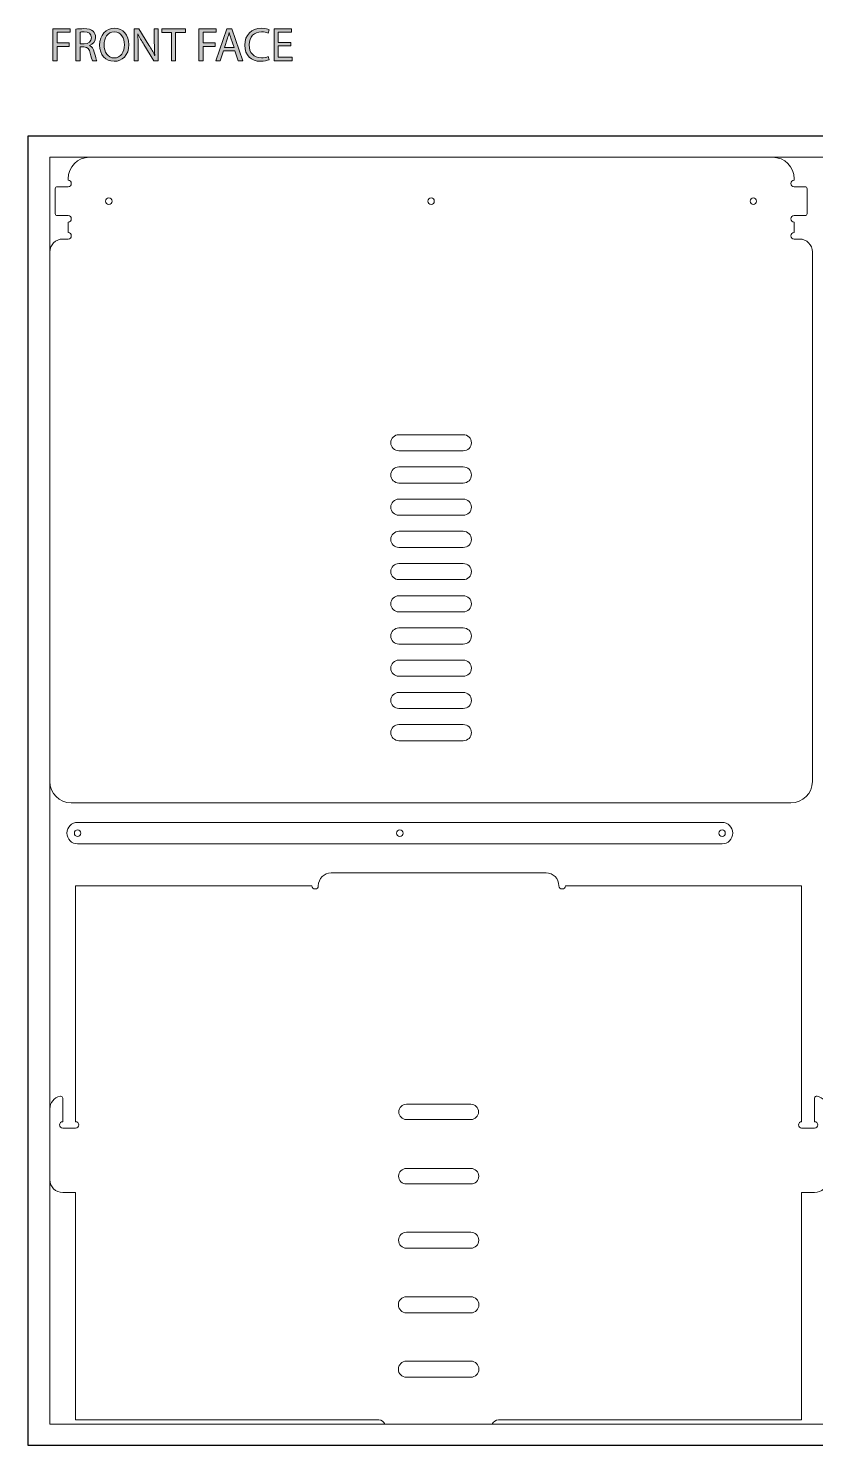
# Model space of a CAD drawing. Header units: inches. Extents: x -881 to 1559, y -2245 to 519.
# Drawn here: x -881 to -148, y -801 to 519 of the extents above; entities that cross this region are included whole.
import ezdxf

# ---------------------------------------------------------------- set-up
doc = ezdxf.new("R2010")
doc.units = ezdxf.units.IN
doc.header["$MEASUREMENT"] = 0
for name, color, linetype in [('TOP-CUT-INSIDE_12.000MM', 7, 'Continuous'), ('TOP-CUT-INSIDE_6.000MM', 7, 'Continuous'), ('TOP-CUT-INSIDE_8.000MM', 7, 'Continuous'), ('TOP-CUT-OUTSIDE_12.000MM', 7, 'Continuous')]:
    doc.layers.add(name, color=color, linetype=linetype)

# ---------------------------------------------------------------- blocks, each defined once
blk = doc.blocks.new('block 2')
at = {"color": 7, "lineweight": 5}
blk.add_lwpolyline([(-861.1, -780.9), (-861.1, 399.1)], dxfattribs=at)
blk = doc.blocks.new('block 3')
at = {"color": 7, "lineweight": 5}
blk.add_lwpolyline([(-861.1, 399.1), (1538.9, 399.1)], dxfattribs=at)
blk = doc.blocks.new('block 4')
at = {"color": 3, "lineweight": 30}
blk.add_lwpolyline([(-881.1, -800.9), (-881.1, 419.1)], dxfattribs=at)
blk = doc.blocks.new('block 5')
at = {"color": 3, "lineweight": 30}
blk.add_lwpolyline([(-881.1, 419.1), (1558.9, 419.1)], dxfattribs=at)
blk = doc.blocks.new('block 7')
at = {"color": 7, "lineweight": 5}
blk.add_lwpolyline([(1538.9, -780.9), (-861.1, -780.9)], dxfattribs=at)
blk = doc.blocks.new('block 9')
at = {"color": 3, "lineweight": 30}
blk.add_lwpolyline([(1558.9, -800.9), (-881.1, -800.9)], dxfattribs=at)
blk = doc.blocks.new('block 11')
h = blk.add_hatch(color=7)
h.dxf.hatch_style = 2
h.paths.add_polyline_path([(-858.3, 518.7), (-842.2, 518.7), (-842.2, 515.5), (-854.4, 515.5), (-854.4, 505.6), (-843.2, 505.6), (-843.2, 502.4), (-854.4, 502.4), (-854.4, 488.9), (-858.3, 488.9)])
h = blk.add_hatch(color=7)
h.dxf.hatch_style = 2
edge = h.paths.add_edge_path()
edge.add_spline(control_points=[(-836.8, 518.3), (-834.8, 518.7), (-832.1, 518.9), (-829.4, 518.9), (-825.3, 518.9), (-822.7, 518.2), (-820.8, 516.5), (-819.3, 515.2), (-818.5, 513.1), (-818.5, 510.8), (-818.5, 506.9), (-820.9, 504.3), (-824.1, 503.2), (-824.1, 503.2), (-824.1, 503.1), (-824.1, 503.1), (-821.8, 502.3), (-820.4, 500.2), (-819.7, 497.1), (-818.7, 493), (-818, 490.1), (-817.4, 488.9), (-817.4, 488.9), (-821.4, 488.9), (-821.4, 488.9), (-821.9, 489.8), (-822.5, 492.3), (-823.4, 496), (-824.2, 500.2), (-825.8, 501.7), (-829.3, 501.8), (-829.3, 501.8), (-832.9, 501.8), (-832.9, 501.8), (-832.9, 501.8), (-832.9, 488.9), (-832.9, 488.9), (-832.9, 488.9), (-836.8, 488.9), (-836.8, 488.9), (-836.8, 488.9), (-836.8, 518.3), (-836.8, 518.3)], knot_values=[0, 0, 0, 0, 1, 1, 1, 2, 2, 2, 3, 3, 3, 4, 4, 4, 5, 5, 5, 6, 6, 6, 7, 7, 7, 8, 8, 8, 9, 9, 9, 10, 10, 10, 11, 11, 11, 12, 12, 12, 13, 13, 13, 14, 14, 14, 14], degree=3, periodic=1)
edge = h.paths.add_edge_path()
edge.add_spline(control_points=[(-832.9, 504.7), (-832.9, 504.7), (-829, 504.7), (-829, 504.7), (-824.9, 504.7), (-822.3, 507), (-822.3, 510.4), (-822.3, 514.2), (-825.1, 515.9), (-829.1, 515.9), (-831, 515.9), (-832.3, 515.8), (-832.9, 515.6), (-832.9, 515.6), (-832.9, 504.7), (-832.9, 504.7)], knot_values=[0, 0, 0, 0, 1, 1, 1, 2, 2, 2, 3, 3, 3, 4, 4, 4, 5, 5, 5, 5], degree=3, periodic=1)
h = blk.add_hatch(color=7)
h.dxf.hatch_style = 2
edge = h.paths.add_edge_path()
edge.add_spline(control_points=[(-787.5, 504.1), (-787.5, 493.9), (-793.7, 488.5), (-801.3, 488.5), (-809.2, 488.5), (-814.7, 494.5), (-814.7, 503.5), (-814.7, 513), (-808.8, 519.2), (-800.9, 519.2), (-792.7, 519.2), (-787.5, 512.9), (-787.5, 504.1)], knot_values=[0, 0, 0, 0, 1, 1, 1, 2, 2, 2, 3, 3, 3, 4, 4, 4, 4], degree=3, periodic=1)
edge = h.paths.add_edge_path()
edge.add_spline(control_points=[(-810.6, 503.6), (-810.6, 497.3), (-807.1, 491.6), (-801.1, 491.6), (-795, 491.6), (-791.6, 497.2), (-791.6, 503.9), (-791.6, 509.9), (-794.6, 516), (-801, 516), (-807.4, 516), (-810.6, 510.2), (-810.6, 503.6)], knot_values=[0, 0, 0, 0, 1, 1, 1, 2, 2, 2, 3, 3, 3, 4, 4, 4, 4], degree=3, periodic=1)
h = blk.add_hatch(color=7)
h.dxf.hatch_style = 2
edge = h.paths.add_edge_path()
edge.add_spline(control_points=[(-782.5, 488.9), (-782.5, 488.9), (-782.5, 518.7), (-782.5, 518.7), (-782.5, 518.7), (-778.3, 518.7), (-778.3, 518.7), (-778.3, 518.7), (-768.8, 503.6), (-768.8, 503.6), (-766.6, 500.2), (-764.9, 497), (-763.5, 494), (-763.5, 494), (-763.4, 494), (-763.4, 494), (-763.7, 498), (-763.8, 501.6), (-763.8, 506.2), (-763.8, 506.2), (-763.8, 518.7), (-763.8, 518.7), (-763.8, 518.7), (-760.2, 518.7), (-760.2, 518.7), (-760.2, 518.7), (-760.2, 488.9), (-760.2, 488.9), (-760.2, 488.9), (-764.1, 488.9), (-764.1, 488.9), (-764.1, 488.9), (-773.5, 504), (-773.5, 504), (-775.6, 507.3), (-777.6, 510.7), (-779.1, 514), (-779.1, 514), (-779.2, 513.9), (-779.2, 513.9), (-779, 510.2), (-778.9, 506.6), (-778.9, 501.7), (-778.9, 501.7), (-778.9, 488.9), (-778.9, 488.9), (-778.9, 488.9), (-782.5, 488.9), (-782.5, 488.9)], knot_values=[0, 0, 0, 0, 1, 1, 1, 2, 2, 2, 3, 3, 3, 4, 4, 4, 5, 5, 5, 6, 6, 6, 7, 7, 7, 8, 8, 8, 9, 9, 9, 10, 10, 10, 11, 11, 11, 12, 12, 12, 13, 13, 13, 14, 14, 14, 15, 15, 15, 16, 16, 16, 16], degree=3, periodic=1)
h = blk.add_hatch(color=7)
h.dxf.hatch_style = 2
h.paths.add_polyline_path([(-747.8, 515.4), (-756.9, 515.4), (-756.9, 518.7), (-734.9, 518.7), (-734.9, 515.4), (-744, 515.4), (-744, 488.9), (-747.8, 488.9)])
h = blk.add_hatch(color=7)
h.dxf.hatch_style = 2
h.paths.add_polyline_path([(-722.2, 518.7), (-706.2, 518.7), (-706.2, 515.5), (-718.4, 515.5), (-718.4, 505.6), (-707.1, 505.6), (-707.1, 502.4), (-718.4, 502.4), (-718.4, 488.9), (-722.2, 488.9)])
h = blk.add_hatch(color=7)
h.dxf.hatch_style = 2
h.paths.add_polyline_path([(-699.3, 498.3), (-702.4, 488.9), (-706.4, 488.9), (-696.3, 518.7), (-691.7, 518.7), (-681.5, 488.9), (-685.6, 488.9), (-688.8, 498.3)])
edge = h.paths.add_edge_path()
edge.add_spline(control_points=[(-689.6, 501.3), (-689.6, 501.3), (-692.5, 509.9), (-692.5, 509.9), (-693.2, 511.8), (-693.6, 513.6), (-694.1, 515.3), (-694.1, 515.3), (-694.1, 515.3), (-694.1, 515.3), (-694.6, 513.5), (-695.1, 511.7), (-695.6, 509.9), (-695.6, 509.9), (-698.6, 501.3), (-698.6, 501.3), (-698.6, 501.3), (-689.6, 501.3), (-689.6, 501.3)], knot_values=[0, 0, 0, 0, 1, 1, 1, 2, 2, 2, 3, 3, 3, 4, 4, 4, 5, 5, 5, 6, 6, 6, 6], degree=3, periodic=1)
h = blk.add_hatch(color=7)
h.dxf.hatch_style = 2
edge = h.paths.add_edge_path()
edge.add_spline(control_points=[(-657, 489.9), (-658.5, 489.2), (-661.3, 488.5), (-664.9, 488.5), (-673.3, 488.5), (-679.6, 493.8), (-679.6, 503.5), (-679.6, 512.9), (-673.3, 519.2), (-664.1, 519.2), (-660.3, 519.2), (-658, 518.4), (-657, 517.8), (-657, 517.8), (-657.9, 514.7), (-657.9, 514.7), (-659.4, 515.4), (-661.5, 515.9), (-663.9, 515.9), (-670.9, 515.9), (-675.5, 511.5), (-675.5, 503.7), (-675.5, 496.4), (-671.3, 491.7), (-664.1, 491.7), (-661.8, 491.7), (-659.4, 492.2), (-657.8, 493), (-657.8, 493), (-657, 489.9), (-657, 489.9)], knot_values=[0, 0, 0, 0, 1, 1, 1, 2, 2, 2, 3, 3, 3, 4, 4, 4, 5, 5, 5, 6, 6, 6, 7, 7, 7, 8, 8, 8, 9, 9, 9, 10, 10, 10, 10], degree=3, periodic=1)
h = blk.add_hatch(color=7)
h.dxf.hatch_style = 2
h.paths.add_polyline_path([(-636.8, 502.9), (-648.4, 502.9), (-648.4, 492.2), (-635.5, 492.2), (-635.5, 488.9), (-652.2, 488.9), (-652.2, 518.7), (-636.2, 518.7), (-636.2, 515.5), (-648.4, 515.5), (-648.4, 506.1), (-636.8, 506.1)])
at = {"lineweight": 0}
for points in [[(-858.3, 518.7), (-842.2, 518.7), (-842.2, 515.5), (-854.4, 515.5), (-854.4, 505.6), (-843.2, 505.6), (-843.2, 502.4), (-854.4, 502.4), (-854.4, 488.9), (-858.3, 488.9), (-858.3, 518.7)], [(-747.8, 515.4), (-756.9, 515.4), (-756.9, 518.7), (-734.9, 518.7), (-734.9, 515.4), (-744, 515.4), (-744, 488.9), (-747.8, 488.9), (-747.8, 515.4)], [(-722.2, 518.7), (-706.2, 518.7), (-706.2, 515.5), (-718.4, 515.5), (-718.4, 505.6), (-707.1, 505.6), (-707.1, 502.4), (-718.4, 502.4), (-718.4, 488.9), (-722.2, 488.9), (-722.2, 518.7)], [(-699.3, 498.3), (-702.4, 488.9), (-706.4, 488.9), (-696.3, 518.7), (-691.7, 518.7), (-681.5, 488.9), (-685.6, 488.9), (-688.8, 498.3), (-699.3, 498.3)], [(-636.8, 502.9), (-648.4, 502.9), (-648.4, 492.2), (-635.5, 492.2), (-635.5, 488.9), (-652.2, 488.9), (-652.2, 518.7), (-636.2, 518.7), (-636.2, 515.5), (-648.4, 515.5), (-648.4, 506.1), (-636.8, 506.1), (-636.8, 502.9)]]:
    blk.add_lwpolyline(points, dxfattribs=at)
for points, knots in [([(-836.8, 518.3), (-834.8, 518.7), (-832.1, 518.9), (-829.4, 518.9), (-825.3, 518.9), (-822.7, 518.2), (-820.8, 516.5), (-819.3, 515.2), (-818.5, 513.1), (-818.5, 510.8), (-818.5, 506.9), (-820.9, 504.3), (-824.1, 503.2), (-824.1, 503.2), (-824.1, 503.1), (-824.1, 503.1), (-821.8, 502.3), (-820.4, 500.2), (-819.7, 497.1), (-818.7, 493), (-818, 490.1), (-817.4, 488.9), (-817.4, 488.9), (-821.4, 488.9), (-821.4, 488.9), (-821.9, 489.8), (-822.5, 492.3), (-823.4, 496), (-824.2, 500.2), (-825.8, 501.7), (-829.3, 501.8), (-829.3, 501.8), (-832.9, 501.8), (-832.9, 501.8), (-832.9, 501.8), (-832.9, 488.9), (-832.9, 488.9), (-832.9, 488.9), (-836.8, 488.9), (-836.8, 488.9), (-836.8, 488.9), (-836.8, 518.3), (-836.8, 518.3)], [0, 0, 0, 0, 1, 1, 1, 2, 2, 2, 3, 3, 3, 4, 4, 4, 5, 5, 5, 6, 6, 6, 7, 7, 7, 8, 8, 8, 9, 9, 9, 10, 10, 10, 11, 11, 11, 12, 12, 12, 13, 13, 13, 14, 14, 14, 14]), ([(-832.9, 504.7), (-832.9, 504.7), (-829, 504.7), (-829, 504.7), (-824.9, 504.7), (-822.3, 507), (-822.3, 510.4), (-822.3, 514.2), (-825.1, 515.9), (-829.1, 515.9), (-831, 515.9), (-832.3, 515.8), (-832.9, 515.6), (-832.9, 515.6), (-832.9, 504.7), (-832.9, 504.7)], [0, 0, 0, 0, 1, 1, 1, 2, 2, 2, 3, 3, 3, 4, 4, 4, 5, 5, 5, 5]), ([(-787.5, 504.1), (-787.5, 493.9), (-793.7, 488.5), (-801.3, 488.5), (-809.2, 488.5), (-814.7, 494.5), (-814.7, 503.5), (-814.7, 513), (-808.8, 519.2), (-800.9, 519.2), (-792.7, 519.2), (-787.5, 512.9), (-787.5, 504.1)], [0, 0, 0, 0, 1, 1, 1, 2, 2, 2, 3, 3, 3, 4, 4, 4, 4]), ([(-810.6, 503.6), (-810.6, 497.3), (-807.1, 491.6), (-801.1, 491.6), (-795, 491.6), (-791.6, 497.2), (-791.6, 503.9), (-791.6, 509.9), (-794.6, 516), (-801, 516), (-807.4, 516), (-810.6, 510.2), (-810.6, 503.6)], [0, 0, 0, 0, 1, 1, 1, 2, 2, 2, 3, 3, 3, 4, 4, 4, 4]), ([(-782.5, 488.9), (-782.5, 488.9), (-782.5, 518.7), (-782.5, 518.7), (-782.5, 518.7), (-778.3, 518.7), (-778.3, 518.7), (-778.3, 518.7), (-768.8, 503.6), (-768.8, 503.6), (-766.6, 500.2), (-764.9, 497), (-763.5, 494), (-763.5, 494), (-763.4, 494), (-763.4, 494), (-763.7, 498), (-763.8, 501.6), (-763.8, 506.2), (-763.8, 506.2), (-763.8, 518.7), (-763.8, 518.7), (-763.8, 518.7), (-760.2, 518.7), (-760.2, 518.7), (-760.2, 518.7), (-760.2, 488.9), (-760.2, 488.9), (-760.2, 488.9), (-764.1, 488.9), (-764.1, 488.9), (-764.1, 488.9), (-773.5, 504), (-773.5, 504), (-775.6, 507.3), (-777.6, 510.7), (-779.1, 514), (-779.1, 514), (-779.2, 513.9), (-779.2, 513.9), (-779, 510.2), (-778.9, 506.6), (-778.9, 501.7), (-778.9, 501.7), (-778.9, 488.9), (-778.9, 488.9), (-778.9, 488.9), (-782.5, 488.9), (-782.5, 488.9)], [0, 0, 0, 0, 1, 1, 1, 2, 2, 2, 3, 3, 3, 4, 4, 4, 5, 5, 5, 6, 6, 6, 7, 7, 7, 8, 8, 8, 9, 9, 9, 10, 10, 10, 11, 11, 11, 12, 12, 12, 13, 13, 13, 14, 14, 14, 15, 15, 15, 16, 16, 16, 16]), ([(-689.6, 501.3), (-689.6, 501.3), (-692.5, 509.9), (-692.5, 509.9), (-693.2, 511.8), (-693.6, 513.6), (-694.1, 515.3), (-694.1, 515.3), (-694.1, 515.3), (-694.1, 515.3), (-694.6, 513.5), (-695.1, 511.7), (-695.6, 509.9), (-695.6, 509.9), (-698.6, 501.3), (-698.6, 501.3), (-698.6, 501.3), (-689.6, 501.3), (-689.6, 501.3)], [0, 0, 0, 0, 1, 1, 1, 2, 2, 2, 3, 3, 3, 4, 4, 4, 5, 5, 5, 6, 6, 6, 6]), ([(-657, 489.9), (-658.5, 489.2), (-661.3, 488.5), (-664.9, 488.5), (-673.3, 488.5), (-679.6, 493.8), (-679.6, 503.5), (-679.6, 512.9), (-673.3, 519.2), (-664.1, 519.2), (-660.3, 519.2), (-658, 518.4), (-657, 517.8), (-657, 517.8), (-657.9, 514.7), (-657.9, 514.7), (-659.4, 515.4), (-661.5, 515.9), (-663.9, 515.9), (-670.9, 515.9), (-675.5, 511.5), (-675.5, 503.7), (-675.5, 496.4), (-671.3, 491.7), (-664.1, 491.7), (-661.8, 491.7), (-659.4, 492.2), (-657.8, 493), (-657.8, 493), (-657, 489.9), (-657, 489.9)], [0, 0, 0, 0, 1, 1, 1, 2, 2, 2, 3, 3, 3, 4, 4, 4, 5, 5, 5, 6, 6, 6, 7, 7, 7, 8, 8, 8, 9, 9, 9, 10, 10, 10, 10])]:
    blk.add_open_spline(points, degree=3, knots=knots, dxfattribs=at)
blk = doc.blocks.new('block 10')
blk.add_blockref('block 11', (0, 0))
blk = doc.blocks.new('block 23')
at = {"layer": 'TOP-CUT-OUTSIDE_12.000MM', "color": 5, "lineweight": 15}
blk.add_open_spline([(-156.1, 346.7), (-156.1, 346.7), (-156.1, 369.7), (-156.1, 369.7), (-156.1, 370.8), (-157, 371.7), (-158.1, 371.7), (-158.1, 371.7), (-168.1, 371.7), (-168.1, 371.7), (-169.7, 371.7), (-171.1, 373.1), (-171.1, 374.7), (-171.1, 376.4), (-169.7, 377.7), (-168.1, 377.7), (-168.1, 377.7), (-168.1, 379.1), (-168.1, 379.1), (-168.1, 390.1), (-177, 399.1), (-188.1, 399.1), (-188.1, 399.1), (-824.1, 399.1), (-824.1, 399.1), (-835.1, 399.1), (-844.1, 390.1), (-844.1, 379.1), (-844.1, 379.1), (-844.1, 377.7), (-844.1, 377.7), (-842.4, 377.7), (-841.1, 376.4), (-841.1, 374.7), (-841.1, 373.1), (-842.4, 371.7), (-844.1, 371.7), (-844.1, 371.7), (-854.1, 371.7), (-854.1, 371.7), (-855.2, 371.7), (-856.1, 370.8), (-856.1, 369.7), (-856.1, 369.7), (-856.1, 346.7), (-856.1, 346.7), (-856.1, 345.6), (-855.2, 344.7), (-854.1, 344.7), (-854.1, 344.7), (-844.1, 344.7), (-844.1, 344.7), (-842.4, 344.7), (-841.1, 343.4), (-841.1, 341.7), (-841.1, 340.1), (-842.4, 338.7), (-844.1, 338.7), (-844.1, 338.7), (-844.1, 328.9), (-844.1, 328.9), (-842.4, 328.9), (-841.1, 327.6), (-841.1, 325.9), (-841.1, 324.3), (-842.4, 322.9), (-844.1, 322.9), (-844.1, 322.9), (-849.1, 322.9), (-849.1, 322.9), (-855.7, 322.9), (-861.1, 317.6), (-861.1, 310.9), (-861.1, 310.9), (-861.1, -182.2), (-861.1, -182.2), (-861.1, -193.2), (-852.1, -202.2), (-841.1, -202.2), (-841.1, -202.2), (-171.1, -202.2), (-171.1, -202.2), (-160, -202.2), (-151.1, -193.2), (-151.1, -182.2), (-151.1, -182.2), (-151.1, 310.9), (-151.1, 310.9), (-151.1, 317.6), (-156.4, 322.9), (-163.1, 322.9), (-163.1, 322.9), (-168.1, 322.9), (-168.1, 322.9), (-169.7, 322.9), (-171.1, 324.3), (-171.1, 325.9), (-171.1, 327.6), (-169.7, 328.9), (-168.1, 328.9), (-168.1, 328.9), (-168.1, 338.7), (-168.1, 338.7), (-169.7, 338.7), (-171.1, 340.1), (-171.1, 341.7), (-171.1, 343.4), (-169.7, 344.7), (-168.1, 344.7), (-168.1, 344.7), (-158.1, 344.7), (-158.1, 344.7), (-157, 344.7), (-156.1, 345.6), (-156.1, 346.7)], degree=3, knots=[0, 0, 0, 0, 1, 1, 1, 2, 2, 2, 3, 3, 3, 4, 4, 4, 5, 5, 5, 6, 6, 6, 7, 7, 7, 8, 8, 8, 9, 9, 9, 10, 10, 10, 11, 11, 11, 12, 12, 12, 13, 13, 13, 14, 14, 14, 15, 15, 15, 16, 16, 16, 17, 17, 17, 18, 18, 18, 19, 19, 19, 20, 20, 20, 21, 21, 21, 22, 22, 22, 23, 23, 23, 24, 24, 24, 25, 25, 25, 26, 26, 26, 27, 27, 27, 28, 28, 28, 29, 29, 29, 30, 30, 30, 31, 31, 31, 32, 32, 32, 33, 33, 33, 34, 34, 34, 35, 35, 35, 36, 36, 36, 37, 37, 37, 38, 38, 38, 38], dxfattribs=at)
blk = doc.blocks.new('block 33')
at = {"layer": 'TOP-CUT-OUTSIDE_12.000MM', "color": 5, "lineweight": 15}
blk.add_open_spline([(-835.2, -240.4), (-840.7, -240.4), (-845.2, -235.9), (-845.2, -230.4), (-845.2, -224.8), (-840.7, -220.4), (-835.2, -220.4), (-835.2, -220.4), (-235.2, -220.4), (-235.2, -220.4), (-229.7, -220.4), (-225.2, -224.8), (-225.2, -230.4), (-225.2, -235.9), (-229.7, -240.4), (-235.2, -240.4), (-235.2, -240.4), (-835.2, -240.4), (-835.2, -240.4)], degree=3, knots=[0, 0, 0, 0, 1, 1, 1, 2, 2, 2, 3, 3, 3, 4, 4, 4, 5, 5, 5, 6, 6, 6, 6], dxfattribs=at)
blk = doc.blocks.new('block 32')
at = {"layer": 'TOP-CUT-OUTSIDE_12.000MM'}
blk.add_blockref('block 33', (0, 0), dxfattribs=at)
blk = doc.blocks.new('block 35')
at = {"layer": 'TOP-CUT-OUTSIDE_12.000MM', "color": 5, "lineweight": 15}
blk.add_open_spline([(-849.1, -477.4), (-849.1, -476.3), (-850, -475.4), (-851.1, -475.4), (-851.2, -475.4), (-851.3, -475.4), (-851.5, -475.4), (-857.1, -476.6), (-861.1, -481.5), (-861.1, -487.2), (-861.1, -487.2), (-861.1, -553.2), (-861.1, -553.2), (-861.1, -559.8), (-855.7, -565.2), (-849.1, -565.2), (-849.1, -565.2), (-837.1, -565.2), (-837.1, -565.2), (-837.1, -565.2), (-837.1, -776.9), (-837.1, -776.9), (-837.1, -776.9), (-554.7, -776.9), (-554.7, -776.9), (-552.2, -776.9), (-549.9, -778.5), (-549.1, -780.9), (-549.1, -780.9), (-449.1, -780.9), (-449.1, -780.9), (-448.2, -778.5), (-446, -776.9), (-443.4, -776.9), (-443.4, -776.9), (-161.1, -776.9), (-161.1, -776.9), (-161.1, -776.9), (-161.1, -565.2), (-161.1, -565.2), (-161.1, -565.2), (-149.1, -565.2), (-149.1, -565.2), (-142.4, -565.2), (-137.1, -559.8), (-137.1, -553.2), (-137.1, -553.2), (-137.1, -487.2), (-137.1, -487.2), (-137.1, -481.5), (-141.1, -476.6), (-146.7, -475.4), (-147.8, -475.2), (-148.8, -475.9), (-149, -477), (-149.1, -477.1), (-149.1, -477.3), (-149.1, -477.4), (-149.1, -477.4), (-149.1, -499.2), (-149.1, -499.2), (-147.4, -499.2), (-146.1, -500.5), (-146.1, -502.2), (-146.1, -503.9), (-147.4, -505.2), (-149.1, -505.2), (-149.1, -505.2), (-161.1, -505.2), (-161.1, -505.2), (-162.7, -505.2), (-164.1, -503.9), (-164.1, -502.2), (-164.1, -500.5), (-162.7, -499.2), (-161.1, -499.2), (-161.1, -499.2), (-161.1, -279.4), (-161.1, -279.4), (-161.1, -279.4), (-381.1, -279.4), (-381.1, -279.4), (-381.1, -281.1), (-382.4, -282.4), (-384.1, -282.4), (-385.7, -282.4), (-387.1, -281.1), (-387.1, -279.4), (-387.1, -272.8), (-392.4, -267.4), (-399.1, -267.4), (-399.1, -267.4), (-599.1, -267.4), (-599.1, -267.4), (-605.7, -267.4), (-611.1, -272.8), (-611.1, -279.4), (-611.1, -281.1), (-612.4, -282.4), (-614.1, -282.4), (-615.7, -282.4), (-617.1, -281.1), (-617.1, -279.4), (-617.1, -279.4), (-837.1, -279.4), (-837.1, -279.4), (-837.1, -279.4), (-837.1, -499.2), (-837.1, -499.2), (-835.4, -499.2), (-834.1, -500.5), (-834.1, -502.2), (-834.1, -503.9), (-835.4, -505.2), (-837.1, -505.2), (-837.1, -505.2), (-849.1, -505.2), (-849.1, -505.2), (-850.7, -505.2), (-852.1, -503.9), (-852.1, -502.2), (-852.1, -500.5), (-850.7, -499.2), (-849.1, -499.2), (-849.1, -499.2), (-849.1, -477.4), (-849.1, -477.4)], degree=3, knots=[0, 0, 0, 0, 1, 1, 1, 2, 2, 2, 3, 3, 3, 4, 4, 4, 5, 5, 5, 6, 6, 6, 7, 7, 7, 8, 8, 8, 9, 9, 9, 10, 10, 10, 11, 11, 11, 12, 12, 12, 13, 13, 13, 14, 14, 14, 15, 15, 15, 16, 16, 16, 17, 17, 17, 18, 18, 18, 19, 19, 19, 20, 20, 20, 21, 21, 21, 22, 22, 22, 23, 23, 23, 24, 24, 24, 25, 25, 25, 26, 26, 26, 27, 27, 27, 28, 28, 28, 29, 29, 29, 30, 30, 30, 31, 31, 31, 32, 32, 32, 33, 33, 33, 34, 34, 34, 35, 35, 35, 36, 36, 36, 37, 37, 37, 38, 38, 38, 39, 39, 39, 40, 40, 40, 41, 41, 41, 42, 42, 42, 42], dxfattribs=at)
blk = doc.blocks.new('block 34')
at = {"layer": 'TOP-CUT-OUTSIDE_12.000MM'}
blk.add_blockref('block 35', (0, 0), dxfattribs=at)
blk = doc.blocks.new('block 38')
at = {"layer": 'TOP-CUT-INSIDE_12.000MM', "color": 200, "lineweight": 15}
blk.add_open_spline([(-506.1, 355.2), (-504.4, 355.2), (-503.1, 356.5), (-503.1, 358.2), (-503.1, 359.8), (-504.4, 361.2), (-506.1, 361.2), (-507.7, 361.2), (-509.1, 359.8), (-509.1, 358.2), (-509.1, 356.5), (-507.7, 355.2), (-506.1, 355.2), (-506.1, 355.2), (-506.1, 355.2), (-506.1, 355.2)], degree=3, knots=[0, 0, 0, 0, 1, 1, 1, 2, 2, 2, 3, 3, 3, 4, 4, 4, 5, 5, 5, 5], dxfattribs=at)
blk = doc.blocks.new('block 39')
at = {"layer": 'TOP-CUT-INSIDE_12.000MM', "color": 200, "lineweight": 15}
blk.add_open_spline([(-806.1, 355.2), (-804.4, 355.2), (-803.1, 356.5), (-803.1, 358.2), (-803.1, 359.8), (-804.4, 361.2), (-806.1, 361.2), (-807.7, 361.2), (-809.1, 359.8), (-809.1, 358.2), (-809.1, 356.5), (-807.7, 355.2), (-806.1, 355.2), (-806.1, 355.2), (-806.1, 355.2), (-806.1, 355.2)], degree=3, knots=[0, 0, 0, 0, 1, 1, 1, 2, 2, 2, 3, 3, 3, 4, 4, 4, 5, 5, 5, 5], dxfattribs=at)
blk = doc.blocks.new('block 40')
at = {"layer": 'TOP-CUT-INSIDE_12.000MM', "color": 200, "lineweight": 15}
blk.add_open_spline([(-206.1, 355.2), (-204.4, 355.2), (-203.1, 356.5), (-203.1, 358.2), (-203.1, 359.8), (-204.4, 361.2), (-206.1, 361.2), (-207.7, 361.2), (-209.1, 359.8), (-209.1, 358.2), (-209.1, 356.5), (-207.7, 355.2), (-206.1, 355.2), (-206.1, 355.2), (-206.1, 355.2), (-206.1, 355.2)], degree=3, knots=[0, 0, 0, 0, 1, 1, 1, 2, 2, 2, 3, 3, 3, 4, 4, 4, 5, 5, 5, 5], dxfattribs=at)
blk = doc.blocks.new('block 55')
at = {"layer": 'TOP-CUT-INSIDE_8.000MM', "color": 20, "lineweight": 15}
blk.add_open_spline([(-535.2, -227.4), (-536.9, -227.4), (-538.2, -228.7), (-538.2, -230.4), (-538.2, -232), (-536.9, -233.4), (-535.2, -233.4), (-533.5, -233.4), (-532.2, -232), (-532.2, -230.4), (-532.2, -228.7), (-533.5, -227.4), (-535.2, -227.4), (-535.2, -227.4), (-535.2, -227.4), (-535.2, -227.4)], degree=3, knots=[0, 0, 0, 0, 1, 1, 1, 2, 2, 2, 3, 3, 3, 4, 4, 4, 5, 5, 5, 5], dxfattribs=at)
blk = doc.blocks.new('block 56')
at = {"layer": 'TOP-CUT-INSIDE_8.000MM', "color": 20, "lineweight": 15}
blk.add_open_spline([(-235.2, -227.4), (-236.9, -227.4), (-238.2, -228.7), (-238.2, -230.4), (-238.2, -232), (-236.9, -233.4), (-235.2, -233.4), (-233.5, -233.4), (-232.2, -232), (-232.2, -230.4), (-232.2, -228.7), (-233.5, -227.4), (-235.2, -227.4), (-235.2, -227.4), (-235.2, -227.4), (-235.2, -227.4)], degree=3, knots=[0, 0, 0, 0, 1, 1, 1, 2, 2, 2, 3, 3, 3, 4, 4, 4, 5, 5, 5, 5], dxfattribs=at)
blk = doc.blocks.new('block 57')
at = {"layer": 'TOP-CUT-INSIDE_8.000MM', "color": 20, "lineweight": 15}
blk.add_open_spline([(-835.2, -227.4), (-836.9, -227.4), (-838.2, -228.7), (-838.2, -230.4), (-838.2, -232), (-836.9, -233.4), (-835.2, -233.4), (-833.5, -233.4), (-832.2, -232), (-832.2, -230.4), (-832.2, -228.7), (-833.5, -227.4), (-835.2, -227.4), (-835.2, -227.4), (-835.2, -227.4), (-835.2, -227.4)], degree=3, knots=[0, 0, 0, 0, 1, 1, 1, 2, 2, 2, 3, 3, 3, 4, 4, 4, 5, 5, 5, 5], dxfattribs=at)
blk = doc.blocks.new('block 58')
at = {"layer": 'TOP-CUT-INSIDE_6.000MM', "color": 92, "lineweight": 15}
blk.add_open_spline([(-536.1, -144.3), (-540.2, -144.3), (-543.6, -141), (-543.6, -136.8), (-543.6, -132.7), (-540.2, -129.3), (-536.1, -129.3), (-536.1, -129.3), (-476.1, -129.3), (-476.1, -129.3), (-471.9, -129.3), (-468.6, -132.7), (-468.6, -136.8), (-468.6, -141), (-471.9, -144.3), (-476.1, -144.3), (-476.1, -144.3), (-536.1, -144.3), (-536.1, -144.3)], degree=3, knots=[0, 0, 0, 0, 1, 1, 1, 2, 2, 2, 3, 3, 3, 4, 4, 4, 5, 5, 5, 6, 6, 6, 6], dxfattribs=at)
blk = doc.blocks.new('block 59')
at = {"layer": 'TOP-CUT-INSIDE_6.000MM', "color": 92, "lineweight": 15}
blk.add_open_spline([(-536.1, -114.3), (-540.2, -114.3), (-543.6, -111), (-543.6, -106.8), (-543.6, -102.7), (-540.2, -99.3), (-536.1, -99.3), (-536.1, -99.3), (-476.1, -99.3), (-476.1, -99.3), (-471.9, -99.3), (-468.6, -102.7), (-468.6, -106.8), (-468.6, -111), (-471.9, -114.3), (-476.1, -114.3), (-476.1, -114.3), (-536.1, -114.3), (-536.1, -114.3)], degree=3, knots=[0, 0, 0, 0, 1, 1, 1, 2, 2, 2, 3, 3, 3, 4, 4, 4, 5, 5, 5, 6, 6, 6, 6], dxfattribs=at)
blk = doc.blocks.new('block 60')
at = {"layer": 'TOP-CUT-INSIDE_6.000MM', "color": 92, "lineweight": 15}
blk.add_open_spline([(-536.1, -84.3), (-540.2, -84.3), (-543.6, -81), (-543.6, -76.8), (-543.6, -72.7), (-540.2, -69.3), (-536.1, -69.3), (-536.1, -69.3), (-476.1, -69.3), (-476.1, -69.3), (-471.9, -69.3), (-468.6, -72.7), (-468.6, -76.8), (-468.6, -81), (-471.9, -84.3), (-476.1, -84.3), (-476.1, -84.3), (-536.1, -84.3), (-536.1, -84.3)], degree=3, knots=[0, 0, 0, 0, 1, 1, 1, 2, 2, 2, 3, 3, 3, 4, 4, 4, 5, 5, 5, 6, 6, 6, 6], dxfattribs=at)
blk = doc.blocks.new('block 61')
at = {"layer": 'TOP-CUT-INSIDE_6.000MM', "color": 92, "lineweight": 15}
blk.add_open_spline([(-536.1, -54.3), (-540.2, -54.3), (-543.6, -51), (-543.6, -46.8), (-543.6, -42.7), (-540.2, -39.3), (-536.1, -39.3), (-536.1, -39.3), (-476.1, -39.3), (-476.1, -39.3), (-471.9, -39.3), (-468.6, -42.7), (-468.6, -46.8), (-468.6, -51), (-471.9, -54.3), (-476.1, -54.3), (-476.1, -54.3), (-536.1, -54.3), (-536.1, -54.3)], degree=3, knots=[0, 0, 0, 0, 1, 1, 1, 2, 2, 2, 3, 3, 3, 4, 4, 4, 5, 5, 5, 6, 6, 6, 6], dxfattribs=at)
blk = doc.blocks.new('block 62')
at = {"layer": 'TOP-CUT-INSIDE_6.000MM', "color": 92, "lineweight": 15}
blk.add_open_spline([(-536.1, -24.3), (-540.2, -24.3), (-543.6, -21), (-543.6, -16.8), (-543.6, -12.7), (-540.2, -9.3), (-536.1, -9.3), (-536.1, -9.3), (-476.1, -9.3), (-476.1, -9.3), (-471.9, -9.3), (-468.6, -12.7), (-468.6, -16.8), (-468.6, -21), (-471.9, -24.3), (-476.1, -24.3), (-476.1, -24.3), (-536.1, -24.3), (-536.1, -24.3)], degree=3, knots=[0, 0, 0, 0, 1, 1, 1, 2, 2, 2, 3, 3, 3, 4, 4, 4, 5, 5, 5, 6, 6, 6, 6], dxfattribs=at)
blk = doc.blocks.new('block 63')
at = {"layer": 'TOP-CUT-INSIDE_6.000MM', "color": 92, "lineweight": 15}
blk.add_open_spline([(-536.1, 35.7), (-540.2, 35.7), (-543.6, 39), (-543.6, 43.2), (-543.6, 47.3), (-540.2, 50.7), (-536.1, 50.7), (-536.1, 50.7), (-476.1, 50.7), (-476.1, 50.7), (-471.9, 50.7), (-468.6, 47.3), (-468.6, 43.2), (-468.6, 39), (-471.9, 35.7), (-476.1, 35.7), (-476.1, 35.7), (-536.1, 35.7), (-536.1, 35.7)], degree=3, knots=[0, 0, 0, 0, 1, 1, 1, 2, 2, 2, 3, 3, 3, 4, 4, 4, 5, 5, 5, 6, 6, 6, 6], dxfattribs=at)
blk = doc.blocks.new('block 64')
at = {"layer": 'TOP-CUT-INSIDE_6.000MM', "color": 92, "lineweight": 15}
blk.add_open_spline([(-536.1, 65.7), (-540.2, 65.7), (-543.6, 69), (-543.6, 73.2), (-543.6, 77.3), (-540.2, 80.7), (-536.1, 80.7), (-536.1, 80.7), (-476.1, 80.7), (-476.1, 80.7), (-471.9, 80.7), (-468.6, 77.3), (-468.6, 73.2), (-468.6, 69), (-471.9, 65.7), (-476.1, 65.7), (-476.1, 65.7), (-536.1, 65.7), (-536.1, 65.7)], degree=3, knots=[0, 0, 0, 0, 1, 1, 1, 2, 2, 2, 3, 3, 3, 4, 4, 4, 5, 5, 5, 6, 6, 6, 6], dxfattribs=at)
blk = doc.blocks.new('block 65')
at = {"layer": 'TOP-CUT-INSIDE_6.000MM', "color": 92, "lineweight": 15}
blk.add_open_spline([(-536.1, 95.7), (-540.2, 95.7), (-543.6, 99), (-543.6, 103.2), (-543.6, 107.3), (-540.2, 110.7), (-536.1, 110.7), (-536.1, 110.7), (-476.1, 110.7), (-476.1, 110.7), (-471.9, 110.7), (-468.6, 107.3), (-468.6, 103.2), (-468.6, 99), (-471.9, 95.7), (-476.1, 95.7), (-476.1, 95.7), (-536.1, 95.7), (-536.1, 95.7)], degree=3, knots=[0, 0, 0, 0, 1, 1, 1, 2, 2, 2, 3, 3, 3, 4, 4, 4, 5, 5, 5, 6, 6, 6, 6], dxfattribs=at)
blk = doc.blocks.new('block 66')
at = {"layer": 'TOP-CUT-INSIDE_6.000MM', "color": 92, "lineweight": 15}
blk.add_open_spline([(-536.1, 125.7), (-540.2, 125.7), (-543.6, 129), (-543.6, 133.2), (-543.6, 137.3), (-540.2, 140.7), (-536.1, 140.7), (-536.1, 140.7), (-476.1, 140.7), (-476.1, 140.7), (-471.9, 140.7), (-468.6, 137.3), (-468.6, 133.2), (-468.6, 129), (-471.9, 125.7), (-476.1, 125.7), (-476.1, 125.7), (-536.1, 125.7), (-536.1, 125.7)], degree=3, knots=[0, 0, 0, 0, 1, 1, 1, 2, 2, 2, 3, 3, 3, 4, 4, 4, 5, 5, 5, 6, 6, 6, 6], dxfattribs=at)
blk = doc.blocks.new('block 67')
at = {"layer": 'TOP-CUT-INSIDE_6.000MM', "color": 92, "lineweight": 15}
blk.add_open_spline([(-536.1, 5.7), (-540.2, 5.7), (-543.6, 9), (-543.6, 13.2), (-543.6, 17.3), (-540.2, 20.7), (-536.1, 20.7), (-536.1, 20.7), (-476.1, 20.7), (-476.1, 20.7), (-471.9, 20.7), (-468.6, 17.3), (-468.6, 13.2), (-468.6, 9), (-471.9, 5.7), (-476.1, 5.7), (-476.1, 5.7), (-536.1, 5.7), (-536.1, 5.7)], degree=3, knots=[0, 0, 0, 0, 1, 1, 1, 2, 2, 2, 3, 3, 3, 4, 4, 4, 5, 5, 5, 6, 6, 6, 6], dxfattribs=at)
blk = doc.blocks.new('block 69')
at = {"layer": 'TOP-CUT-INSIDE_6.000MM', "color": 92, "lineweight": 15}
blk.add_open_spline([(-469.1, -677.2), (-469.1, -677.2), (-529.1, -677.2), (-529.1, -677.2), (-533.2, -677.2), (-536.6, -673.9), (-536.6, -669.7), (-536.6, -665.6), (-533.2, -662.2), (-529.1, -662.2), (-529.1, -662.2), (-469.1, -662.2), (-469.1, -662.2), (-464.9, -662.2), (-461.6, -665.6), (-461.6, -669.7), (-461.6, -673.9), (-464.9, -677.2), (-469.1, -677.2)], degree=3, knots=[0, 0, 0, 0, 1, 1, 1, 2, 2, 2, 3, 3, 3, 4, 4, 4, 5, 5, 5, 6, 6, 6, 6], dxfattribs=at)
blk = doc.blocks.new('block 70')
at = {"layer": 'TOP-CUT-INSIDE_6.000MM', "color": 92, "lineweight": 15}
blk.add_open_spline([(-469.1, -737.2), (-469.1, -737.2), (-529.1, -737.2), (-529.1, -737.2), (-533.2, -737.2), (-536.6, -733.9), (-536.6, -729.7), (-536.6, -725.6), (-533.2, -722.2), (-529.1, -722.2), (-529.1, -722.2), (-469.1, -722.2), (-469.1, -722.2), (-464.9, -722.2), (-461.6, -725.6), (-461.6, -729.7), (-461.6, -733.9), (-464.9, -737.2), (-469.1, -737.2)], degree=3, knots=[0, 0, 0, 0, 1, 1, 1, 2, 2, 2, 3, 3, 3, 4, 4, 4, 5, 5, 5, 6, 6, 6, 6], dxfattribs=at)
blk = doc.blocks.new('block 71')
at = {"layer": 'TOP-CUT-INSIDE_6.000MM', "color": 92, "lineweight": 15}
blk.add_open_spline([(-469.1, -617), (-469.1, -617), (-529.1, -617), (-529.1, -617), (-533.1, -617), (-536.4, -613.7), (-536.4, -609.6), (-536.4, -605.5), (-533.1, -602.2), (-529.1, -602.2), (-529.1, -602.2), (-469.1, -602.2), (-469.1, -602.2), (-465, -602.2), (-461.7, -605.5), (-461.7, -609.6), (-461.7, -613.7), (-465, -617), (-469.1, -617)], degree=3, knots=[0, 0, 0, 0, 1, 1, 1, 2, 2, 2, 3, 3, 3, 4, 4, 4, 5, 5, 5, 6, 6, 6, 6], dxfattribs=at)
blk = doc.blocks.new('block 72')
at = {"layer": 'TOP-CUT-INSIDE_6.000MM', "color": 92, "lineweight": 15}
blk.add_open_spline([(-469.1, -557.2), (-469.1, -557.2), (-529.1, -557.2), (-529.1, -557.2), (-533.1, -557.2), (-536.4, -554), (-536.4, -550), (-536.4, -545.9), (-533.1, -542.7), (-529.1, -542.7), (-529.1, -542.7), (-469.1, -542.7), (-469.1, -542.7), (-465, -542.7), (-461.8, -545.9), (-461.8, -550), (-461.8, -554), (-465, -557.2), (-469.1, -557.2)], degree=3, knots=[0, 0, 0, 0, 1, 1, 1, 2, 2, 2, 3, 3, 3, 4, 4, 4, 5, 5, 5, 6, 6, 6, 6], dxfattribs=at)
blk = doc.blocks.new('block 73')
at = {"layer": 'TOP-CUT-INSIDE_6.000MM', "color": 92, "lineweight": 15}
blk.add_open_spline([(-469.1, -497.2), (-469.1, -497.2), (-529.1, -497.2), (-529.1, -497.2), (-533, -497.2), (-536.2, -494), (-536.2, -490.1), (-536.2, -486.1), (-533, -482.9), (-529.1, -482.9), (-529.1, -482.9), (-469.1, -482.9), (-469.1, -482.9), (-465.1, -482.9), (-461.9, -486.1), (-461.9, -490.1), (-461.9, -494), (-465.1, -497.2), (-469.1, -497.2)], degree=3, knots=[0, 0, 0, 0, 1, 1, 1, 2, 2, 2, 3, 3, 3, 4, 4, 4, 5, 5, 5, 6, 6, 6, 6], dxfattribs=at)

msp = doc.modelspace()

# ---------------------------------------------------------------- block references
for name in ['block 10', 'block 4', 'block 5', 'block 2', 'block 3', 'block 7', 'block 9']:
    msp.add_blockref(name, (0, 0))
at = {"layer": 'TOP-CUT-INSIDE_12.000MM'}
for name in ['block 39', 'block 38', 'block 40']:
    msp.add_blockref(name, (0, 0), dxfattribs=at)
at = {"layer": 'TOP-CUT-INSIDE_6.000MM'}
for name in ['block 66', 'block 65', 'block 64', 'block 63', 'block 67', 'block 62', 'block 61', 'block 60', 'block 59', 'block 58', 'block 73', 'block 72', 'block 71', 'block 69', 'block 70']:
    msp.add_blockref(name, (0, 0), dxfattribs=at)
at = {"layer": 'TOP-CUT-INSIDE_8.000MM'}
for name in ['block 57', 'block 55', 'block 56']:
    msp.add_blockref(name, (0, 0), dxfattribs=at)
at = {"layer": 'TOP-CUT-OUTSIDE_12.000MM'}
for name in ['block 23', 'block 32', 'block 34']:
    msp.add_blockref(name, (0, 0), dxfattribs=at)

doc.saveas('drawing.dxf')
